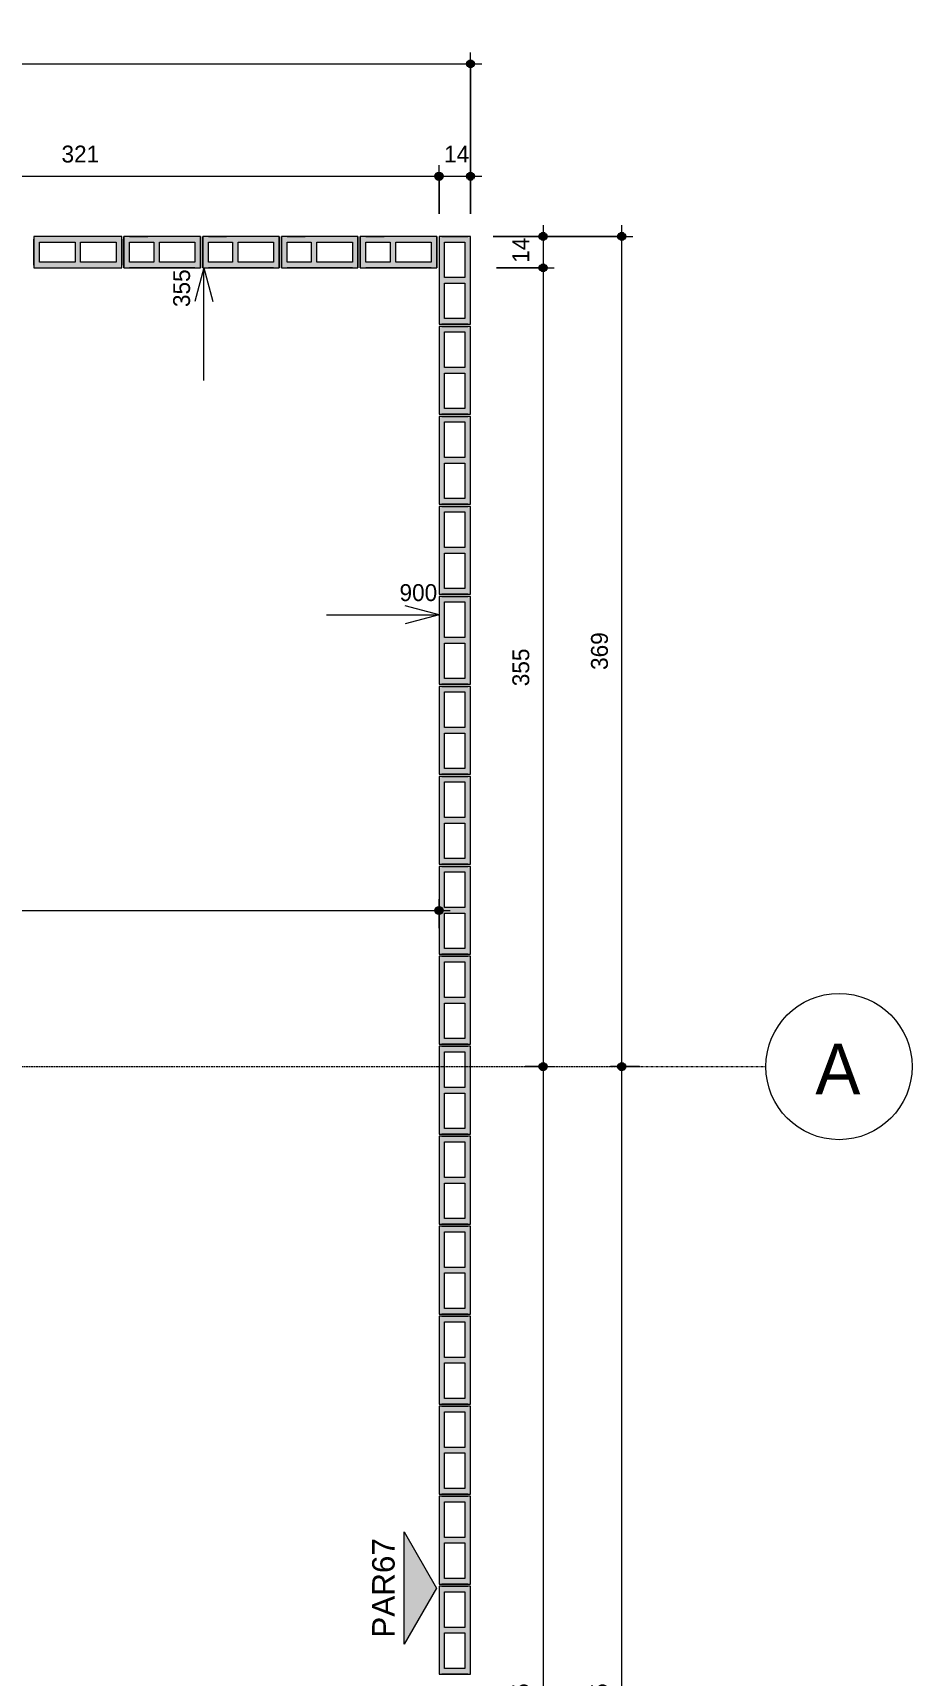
# Model space of a CAD drawing. Header units: centimetres. Extents: x 170 to 14001, y -2277 to 8860.
# Drawn here: x 13610 to 14001, y 165 to 895 of the extents above; entities that cross this region are included whole.
import ezdxf

# ---------------------------------------------------------------- set-up
doc = ezdxf.new("R2010")
doc.units = ezdxf.units.CM
doc.linetypes.add('Linha de eixo', pattern=[2.2225, 1.27, -0.3175, 0.3175, -0.3175])
for name, color, linetype, lineweight, true_color in [('A-ANNO-DIMS-1', 1, 'Continuous', 9, 0xff0000), ('G-ANNO-SYMB-1', 251, 'Continuous', 9, 0x646464), ('S-BEAM-3', 9, 'Continuous', 9, 0xc0c0c0), ('S-BEAM-8', 142, 'Continuous', 9, 0x0080c0)]:
    doc.layers.add(name, color=color, linetype=linetype, lineweight=lineweight, true_color=true_color)
for name, color, linetype, lineweight in [('A-ANNO-DIMS-50', 7, 'Continuous', 9), ('A-DETL-GENF', 7, 'Continuous', 9), ('G-ANNO-SYMB', 7, 'Continuous', 9), ('S-BEAM', 7, 'Continuous', 9), ('S-BEAM-2', 7, 'Continuous', 13), ('S-GRID-1', 7, 'Linha de eixo', 9), ('S-GRID-IDEN', 7, 'Continuous', 9)]:
    doc.layers.add(name, color=color, linetype=linetype, lineweight=lineweight)
doc.styles.add('Arial', font='arial.ttf', dxfattribs={"height": 10})
doc.styles.add('Bahnschrift_11', font='', dxfattribs={"height": 22.5})
doc.styles.add('Bahnschrift_12', font='', dxfattribs={"height": 7.5})
doc.styles.get('Bahnschrift_11').set_extended_font_data('Bahnschrift')
doc.styles.get('Bahnschrift_12').set_extended_font_data('Bahnschrift')
doc.dimstyles.new('COTA_ACUMULADA', dxfattribs={"dimscale": 30.48, "dimtxt": 8.33133, "dimasz": 0.049213, "dimexe": 0, "dimexo": 0.0625, "dimgap": 0.131234, "dimtad": 0, "dimjust": 2, "dimdec": 0, "dimzin": 0, "dimdsep": 46, "dimtxsty": 'Bahnschrift_12', "dimblk1": 'NONE', "dimblk2": 'OPEN30', "dimsah": 1, "dimcen": 0.09, "dimse1": 1, "dimsd1": 1, "dimazin": 0, "dimtfac": 1, "dimtdec": 4, "dimtix": 1, "dimtmove": 2, "dimatfit": 3, "dimfxl": 0, "dimfxlon": 1, "dimtvp": 1, "dimtolj": 1, "dimtzin": 0, "dimarcsym": 2})
doc.dimstyles.new('Linear_-_2_mm_Arial', dxfattribs={"dimscale": 30.48, "dimtxt": 8.33133, "dimasz": 0.393701, "dimexe": 0.164042, "dimexo": 0.328084, "dimgap": 0.131234, "dimtad": 1, "dimdec": 0, "dimzin": 0, "dimdsep": 46, "dimtxsty": 'Bahnschrift_12', "dimblk1": 'DOTSMALL', "dimblk2": 'DOTSMALL', "dimsah": 1, "dimcen": 0.09, "dimdle": 0.164042, "dimazin": 0, "dimtfac": 1, "dimtdec": 4, "dimtix": 1, "dimtmove": 0, "dimatfit": 3, "dimfxl": 1, "dimtvp": 1, "dimtolj": 1, "dimtzin": 0, "dimarcsym": 2})

# ---------------------------------------------------------------- blocks, each defined once
blk = doc.blocks.new('LEONE - BLOCO 14X39X19 - LEONE - BLOCO 14X39X19-554799-COBERTURA - MODULAÇÃO 2ª FIADA')
at = {"layer": 'S-BEAM-3'}
h = blk.add_hatch(color=256, dxfattribs=at)
h.paths.add_polyline_path([(-19.5, 7), (-19.5, -7), (19.5, -7), (19.5, 7)])
h.paths.add_polyline_path([(-17, -3.48), (-17, 4.5), (-1.25, 4.5), (-1.25, -4.5), (-17, -4.5)])
h.paths.add_polyline_path([(1.25, -0.98), (1.25, 4.5), (17, 4.5), (17, -4.5), (1.25, -4.5), (1.25, -4.16)])
at = {"layer": 'A-DETL-GENF'}
for p, q in [((19.5, 7), (-19.5, 7)), ((-19.5, 7), (-19.5, 0)), ((-19.5, 0), (-19.5, -7)), ((-17, -4.5), (-17, 4.5)), ((-17, 4.5), (-1.25, 4.5)), ((-1.25, 4.5), (-1.25, -4.5)), ((1.25, -4.5), (1.25, 4.5)), ((1.25, 4.5), (17, 4.5)), ((17, 4.5), (17, -4.5)), ((19.5, 0), (19.5, 7)), ((19.5, -7), (19.5, 0)), ((-19.5, -7), (19.5, -7)), ((-1.25, -4.5), (-17, -4.5)), ((17, -4.5), (1.25, -4.5))]:
    blk.add_line(p, q, dxfattribs=at)
at = {"layer": 'S-BEAM-2'}
for p, q in [((-19.5, 7), (-19.5, -7)), ((19.5, 7), (-19.5, 7)), ((-19.5, 7), (-19.5, -7)), ((-19.5, -5.75), (-19.5, 5.75)), ((19.5, -7), (19.5, 7)), ((19.5, -7), (19.5, 7)), ((19.5, 5.75), (19.5, -5.75)), ((-19.5, -7), (19.5, -7))]:
    blk.add_line(p, q, dxfattribs=at)
at = {"layer": 'S-BEAM-3'}
for p, q in [((-17, 4.5), (-1.25, 4.5)), ((-17, -4.5), (-17, 4.5)), ((-1.25, 4.5), (-1.25, -4.5)), ((1.25, 4.5), (17, 4.5)), ((1.25, -4.5), (1.25, 4.5)), ((17, 4.5), (17, -4.5)), ((-1.25, -4.5), (-17, -4.5)), ((17, -4.5), (1.25, -4.5))]:
    blk.add_line(p, q, dxfattribs=at)
blk = doc.blocks.new('LEONE - BLOCO 14X39X19 - LEONE - BLOCO 14X39X19-V1-COBERTURA - MODULAÇÃO 2ª FIADA')
at = {"layer": 'S-BEAM-3'}
h = blk.add_hatch(color=256, dxfattribs=at)
h.paths.add_polyline_path([(19.5, -7), (19.5, 7), (-19.5, 7), (-19.5, -7)])
h.paths.add_polyline_path([(1.25, -4.5), (1.25, 4.5), (17, 4.5), (17, -4.5)])
h.paths.add_polyline_path([(-1.25, -4.5), (-17, -4.5), (-17, 4.5), (-1.25, 4.5), (-1.25, -4.16)])
at = {"layer": 'A-DETL-GENF'}
for p, q in [((19.5, 7), (-19.5, 7)), ((-19.5, 7), (-19.5, 0)), ((-19.5, 0), (-19.5, -7)), ((-17, -4.5), (-17, 4.5)), ((-17, 4.5), (-1.25, 4.5)), ((-1.25, 4.5), (-1.25, -4.5)), ((1.25, -4.5), (1.25, 4.5)), ((1.25, 4.5), (17, 4.5)), ((17, 4.5), (17, -4.5)), ((19.5, 0), (19.5, 7)), ((19.5, -7), (19.5, 0)), ((-19.5, -7), (19.5, -7)), ((-1.25, -4.5), (-17, -4.5)), ((17, -4.5), (1.25, -4.5))]:
    blk.add_line(p, q, dxfattribs=at)
at = {"layer": 'S-BEAM-2'}
for p, q in [((-19.5, 7), (-19.5, -7)), ((19.5, 7), (-19.5, 7)), ((-19.5, 7), (-19.5, -7)), ((-19.5, -5.75), (-19.5, 5.75)), ((19.5, -7), (19.5, 7)), ((19.5, -7), (19.5, 7)), ((19.5, 5.75), (19.5, -5.75)), ((-19.5, -7), (19.5, -7))]:
    blk.add_line(p, q, dxfattribs=at)
at = {"layer": 'S-BEAM-3'}
for p, q in [((-17, 4.5), (-1.25, 4.5)), ((-17, -4.5), (-17, 4.5)), ((-1.25, 4.5), (-1.25, -4.5)), ((1.25, 4.5), (17, 4.5)), ((1.25, -4.5), (1.25, 4.5)), ((17, 4.5), (17, -4.5)), ((-1.25, -4.5), (-17, -4.5)), ((17, -4.5), (1.25, -4.5))]:
    blk.add_line(p, q, dxfattribs=at)
blk = doc.blocks.new('LEONE - BLOCO 14x34x5 - LEONE - BLOCO 14x34x19-2843082-COBERTURA - MODULAÇÃO 2ª FIADA')
at = {"layer": 'S-BEAM-8'}
h = blk.add_hatch(color=256, dxfattribs=at)
h.paths.add_polyline_path([(-14.5, 0), (-14.5, -7), (19.5, -7), (19.5, 7), (-14.5, 7), (-14.5, 4.5)])
h.paths.add_polyline_path([(-12, -4.5), (-12, 4.5), (-1.25, 4.5), (-1.25, -4.5), (-6.1361, -4.5)])
h.paths.add_polyline_path([(1.25, 4.5), (17, 4.5), (17, -4.5), (1.25, -4.5), (1.25, 4.0283)])
at = {"layer": 'A-DETL-GENF'}
for p, q in [((-14.5, 7), (-14.5, 0)), ((2.5, 7), (-14.5, 7)), ((-14.5, 0), (-14.5, -7)), ((-12, -4.5), (-12, 4.5)), ((-12, 4.5), (-1.25, 4.5)), ((-1.25, 4.5), (-1.25, -4.5)), ((1.25, 4.5), (17, 4.5)), ((1.25, -4.5), (1.25, 4.5)), ((19.5, 7), (2.5, 7)), ((17, 4.5), (17, -4.5)), ((19.5, 0), (19.5, 7)), ((19.5, -7), (19.5, 0)), ((-14.5, -7), (2.5, -7)), ((-1.25, -4.5), (-12, -4.5)), ((17, -4.5), (1.25, -4.5)), ((2.5, -7), (19.5, -7))]:
    blk.add_line(p, q, dxfattribs=at)
at = {"layer": 'S-BEAM-2'}
for p, q in [((-14.5, 7), (-14.5, -7)), ((19.5, 7), (-14.5, 7)), ((-14.5, 7), (-14.5, -7)), ((-14.5, -7), (-14.5, 6.8804)), ((-14.5, 5.75), (-14.5, -5.75)), ((-14.5, -5.75), (-14.5, 5.75)), ((-12, 7), (-3.9375, 7)), ((-12, 7), (-3.9375, 7)), ((17, 7), (-12, 7)), ((19.5, -7), (19.5, 7)), ((19.5, 7), (19.5, -7)), ((19.5, -7), (19.5, 7)), ((19.5, -5.75), (19.5, 5.75)), ((19.5, 5.75), (19.5, -5.75)), ((-14.5, -7), (19.5, -7)), ((-12, -7), (-3.9375, -7)), ((-12, -7), (-3.9375, -7)), ((17, -7), (-12, -7))]:
    blk.add_line(p, q, dxfattribs=at)
at = {"layer": 'S-BEAM-3'}
for p, q in [((-12, 4.5), (-1.25, 4.5)), ((-12, -4.5), (-12, 4.5)), ((-1.25, 4.5), (-1.25, -4.5)), ((1.25, 4.5), (17, 4.5)), ((1.25, -4.5), (1.25, 4.5)), ((17, 4.5), (17, -4.5)), ((-1.25, -4.5), (-12, -4.5)), ((17, -4.5), (1.25, -4.5))]:
    blk.add_line(p, q, dxfattribs=at)
blk = doc.blocks.new('LEONE - BLOCO 14x34x5 - LEONE - BLOCO 14x34x19-V6-COBERTURA - MODULAÇÃO 2ª FIADA')
at = {"layer": 'S-BEAM-8'}
h = blk.add_hatch(color=256, dxfattribs=at)
h.paths.add_polyline_path([(19.5, 4.5), (19.5, 7), (-14.5, 7), (-14.5, -7), (19.5, -7), (19.5, 4.069)])
h.paths.add_polyline_path([(17, 4.5), (17, -4.5), (1.25, -4.5), (1.25, 4.5), (2.5, 4.5)])
h.paths.add_polyline_path([(-1.25, -4.5), (-12, -4.5), (-12, 4.5), (-1.25, 4.5), (-1.25, 0.5)])
at = {"layer": 'A-DETL-GENF'}
for p, q in [((-14.5, 7), (-14.5, 0)), ((2.5, 7), (-14.5, 7)), ((-14.5, 0), (-14.5, -7)), ((-12, -4.5), (-12, 4.5)), ((-12, 4.5), (-1.25, 4.5)), ((-1.25, 4.5), (-1.25, -4.5)), ((1.25, 4.5), (17, 4.5)), ((1.25, -4.5), (1.25, 4.5)), ((19.5, 7), (2.5, 7)), ((17, 4.5), (17, -4.5)), ((19.5, 0), (19.5, 7)), ((19.5, -7), (19.5, 0)), ((-14.5, -7), (2.5, -7)), ((-1.25, -4.5), (-12, -4.5)), ((17, -4.5), (1.25, -4.5)), ((2.5, -7), (19.5, -7))]:
    blk.add_line(p, q, dxfattribs=at)
at = {"layer": 'S-BEAM-2'}
for p, q in [((-14.5, 7), (-14.5, -7)), ((19.5, 7), (-14.5, 7)), ((-14.5, 7), (-14.5, -7)), ((-14.5, -7), (-14.5, 6.8804)), ((-14.5, 5.75), (-14.5, -5.75)), ((-14.5, -5.75), (-14.5, 5.75)), ((-12, 7), (-3.9375, 7)), ((-12, 7), (-3.9375, 7)), ((17, 7), (-12, 7)), ((19.5, -7), (19.5, 7)), ((19.5, 7), (19.5, -7)), ((19.5, -7), (19.5, 7)), ((19.5, -5.75), (19.5, 5.75)), ((19.5, 5.75), (19.5, -5.75)), ((-14.5, -7), (19.5, -7)), ((-12, -7), (-3.9375, -7)), ((-12, -7), (-3.9375, -7)), ((17, -7), (-12, -7))]:
    blk.add_line(p, q, dxfattribs=at)
at = {"layer": 'S-BEAM-3'}
for p, q in [((-12, 4.5), (-1.25, 4.5)), ((-12, -4.5), (-12, 4.5)), ((-1.25, 4.5), (-1.25, -4.5)), ((1.25, 4.5), (17, 4.5)), ((1.25, -4.5), (1.25, 4.5)), ((17, 4.5), (17, -4.5)), ((-1.25, -4.5), (-12, -4.5)), ((17, -4.5), (1.25, -4.5))]:
    blk.add_line(p, q, dxfattribs=at)
blk = doc.blocks.new('Eixo - M_Cabeça da grade - Círculo-45800-COBERTURA - MODULAÇÃO 2ª FIADA')
at = {"layer": 'S-GRID-IDEN'}
blk.add_circle((0, 0), 0.65, dxfattribs=at)
blk = doc.blocks.new('Elevação - Número de detalhe-142644-COBERTURA - MODULAÇÃO 2ª FIADA')
at = {"layer": 'G-ANNO-SYMB-1'}
blk.add_hatch(color=256, dxfattribs=at).paths.add_polyline_path([(0.5, 0), (-0.5, 0), (0, 0.289)])
at = {"layer": 'G-ANNO-SYMB'}
for p, q in [((0, 0.289), (-0.5, 0)), ((0.5, 0), (0, 0.289)), ((-0.5, 0), (0.5, 0))]:
    blk.add_line(p, q, dxfattribs=at)
blk = doc.blocks.new('DIMBLOCK8-COBERTURA - MODULAÇÃO 2ª FIADA')
at = {"layer": 'A-ANNO-DIMS-50', "lineweight": 35, "true_color": 0xff0000}
h = blk.add_hatch(color=1, dxfattribs=at)
edge = h.paths.add_edge_path()
edge.add_arc((13469.73, 830.95), 1.5, 0, 360)
h = blk.add_hatch(color=1, dxfattribs=at)
edge = h.paths.add_edge_path()
edge.add_arc((13790.73, 830.95), 1.5, 0, 360)
at = {"layer": 'A-ANNO-DIMS-50', "color": 1, "true_color": 0xff0000}
for p, q in [((13469.73, 799.24), (13469.73, 835.95)), ((13790.73, 814.24), (13790.73, 835.95)), ((13469.73, 830.95), (13790.73, 830.95)), ((13469.73, 830.95), (13469.73, 799.24)), ((13790.73, 830.95), (13790.73, 814.24))]:
    blk.add_line(p, q, dxfattribs=at)
at = {"layer": 'A-ANNO-DIMS-50', "color": 1, "lineweight": 35, "true_color": 0xff0000}
for centre in [(13469.73, 830.95), (13790.73, 830.95)]:
    blk.add_circle(centre, 1.5, dxfattribs=at)
at = {"layer": 'A-ANNO-DIMS-50', "color": 0, "insert": (13622.97, 844.59), "char_height": 7.5, "width": 17.4201, "attachment_point": 1, "line_spacing_factor": 1.009858, "style": 'Bahnschrift_12'}
blk.add_mtext('321', dxfattribs=at)
blk = doc.blocks.new('_DotSmall')
at = {"color": 0, "linetype": 'ByBlock', "const_width": 0.5}
blk.add_lwpolyline([(-0.0625, 0, 1), (0.0625, 0, 1)], format="xyb", close=True, dxfattribs=at)
blk = doc.blocks.new('DIMBLOCK9-COBERTURA - MODULAÇÃO 2ª FIADA')
at = {"layer": 'A-ANNO-DIMS-50', "lineweight": 35, "true_color": 0xff0000}
h = blk.add_hatch(color=1, dxfattribs=at)
edge = h.paths.add_edge_path()
edge.add_arc((13790.73, 830.95), 1.5, 0, 360)
h = blk.add_hatch(color=1, dxfattribs=at)
edge = h.paths.add_edge_path()
edge.add_arc((13804.73, 830.95), 1.5, 0, 360)
at = {"layer": 'A-ANNO-DIMS-50', "color": 1, "true_color": 0xff0000}
for p, q in [((13790.73, 814.24), (13790.73, 835.95)), ((13804.73, 814.24), (13804.73, 835.95)), ((13790.73, 830.95), (13809.73, 830.95)), ((13790.73, 830.95), (13790.73, 814.24)), ((13804.73, 830.95), (13804.73, 814.24))]:
    blk.add_line(p, q, dxfattribs=at)
at = {"layer": 'A-ANNO-DIMS-50', "color": 1, "lineweight": 35, "true_color": 0xff0000}
for centre in [(13790.73, 830.95), (13804.73, 830.95)]:
    blk.add_circle(centre, 1.5, dxfattribs=at)
at = {"layer": 'A-ANNO-DIMS-50', "color": 0, "insert": (13793, 844.59), "char_height": 7.5, "width": 11.3609, "attachment_point": 1, "line_spacing_factor": 1.009858, "style": 'Bahnschrift_12'}
blk.add_mtext('14', dxfattribs=at)
blk = doc.blocks.new('DIMBLOCK12-COBERTURA - MODULAÇÃO 2ª FIADA')
at = {"layer": 'A-ANNO-DIMS-50', "lineweight": 35, "true_color": 0xff0000}
h = blk.add_hatch(color=1, dxfattribs=at)
edge = h.paths.add_edge_path()
edge.add_arc((12890.73, 880.95), 1.5, 0, 360)
h = blk.add_hatch(color=1, dxfattribs=at)
edge = h.paths.add_edge_path()
edge.add_arc((13804.73, 880.95), 1.5, 0, 360)
at = {"layer": 'A-ANNO-DIMS-50', "color": 1, "true_color": 0xff0000}
for p, q in [((12890.73, 873.07), (12890.73, 885.95)), ((13804.73, 814.24), (13804.73, 885.95)), ((12890.73, 880.95), (13809.73, 880.95)), ((12890.73, 880.95), (12890.73, 873.07)), ((13804.73, 880.95), (13804.73, 814.24))]:
    blk.add_line(p, q, dxfattribs=at)
at = {"layer": 'A-ANNO-DIMS-50', "color": 1, "lineweight": 35, "true_color": 0xff0000}
for centre in [(12890.73, 880.95), (13804.73, 880.95)]:
    blk.add_circle(centre, 1.5, dxfattribs=at)
at = {"layer": 'A-ANNO-DIMS-50', "color": 0, "insert": (13340.28, 894.59), "char_height": 7.5, "width": 17.8745, "attachment_point": 1, "line_spacing_factor": 1.009858, "style": 'Bahnschrift_12'}
blk.add_mtext('914', dxfattribs=at)
blk = doc.blocks.new('DIMBLOCK37-COBERTURA - MODULAÇÃO 2ª FIADA')
at = {"layer": 'A-ANNO-DIMS-50', "lineweight": 35, "true_color": 0xff0000}
h = blk.add_hatch(color=1, dxfattribs=at)
edge = h.paths.add_edge_path()
edge.add_arc((13836.97, 804.24), 1.5, 0, 360)
h = blk.add_hatch(color=1, dxfattribs=at)
edge = h.paths.add_edge_path()
edge.add_arc((13836.97, 790.24), 1.5, 0, 360)
at = {"layer": 'A-ANNO-DIMS-50', "color": 1, "true_color": 0xff0000}
for p, q in [((13814.73, 804.24), (13841.97, 804.24)), ((13836.97, 804.24), (13814.73, 804.24)), ((13836.97, 809.24), (13836.97, 790.24)), ((13816.31, 790.24), (13841.97, 790.24)), ((13836.97, 790.24), (13816.31, 790.24))]:
    blk.add_line(p, q, dxfattribs=at)
at = {"layer": 'A-ANNO-DIMS-50', "color": 1, "lineweight": 35, "true_color": 0xff0000}
for centre in [(13836.97, 804.24), (13836.97, 790.24)]:
    blk.add_circle(centre, 1.5, dxfattribs=at)
at = {"layer": 'A-ANNO-DIMS-50', "color": 0, "insert": (13823.33, 792.51), "char_height": 7.5, "width": 11.3609, "attachment_point": 1, "rotation": 90, "line_spacing_factor": 1.009858, "style": 'Bahnschrift_12'}
blk.add_mtext('14', dxfattribs=at)
blk = doc.blocks.new('DIMBLOCK38-COBERTURA - MODULAÇÃO 2ª FIADA')
at = {"layer": 'A-ANNO-DIMS-50', "lineweight": 35, "true_color": 0xff0000}
h = blk.add_hatch(color=1, dxfattribs=at)
edge = h.paths.add_edge_path()
edge.add_arc((13836.97, 790.24), 1.5, 0, 360)
h = blk.add_hatch(color=1, dxfattribs=at)
edge = h.paths.add_edge_path()
edge.add_arc((13836.97, 435.24), 1.5, 0, 360)
at = {"layer": 'A-ANNO-DIMS-50', "color": 1, "true_color": 0xff0000}
for p, q in [((13816.31, 790.24), (13841.97, 790.24)), ((13836.97, 790.24), (13816.31, 790.24)), ((13836.97, 790.24), (13836.97, 435.24)), ((13829.09, 435.24), (13841.97, 435.24)), ((13836.97, 435.24), (13829.09, 435.24))]:
    blk.add_line(p, q, dxfattribs=at)
at = {"layer": 'A-ANNO-DIMS-50', "color": 1, "lineweight": 35, "true_color": 0xff0000}
for centre in [(13836.97, 790.24), (13836.97, 435.24)]:
    blk.add_circle(centre, 1.5, dxfattribs=at)
at = {"layer": 'A-ANNO-DIMS-50', "color": 0, "insert": (13823.33, 604.29), "char_height": 7.5, "width": 20.2982, "attachment_point": 1, "rotation": 90, "line_spacing_factor": 1.009858, "style": 'Bahnschrift_12'}
blk.add_mtext('355', dxfattribs=at)
blk = doc.blocks.new('DIMBLOCK39-COBERTURA - MODULAÇÃO 2ª FIADA')
at = {"layer": 'A-ANNO-DIMS-50', "lineweight": 35, "true_color": 0xff0000}
h = blk.add_hatch(color=1, dxfattribs=at)
edge = h.paths.add_edge_path()
edge.add_arc((13836.97, 435.24), 1.5, 0, 360)
h = blk.add_hatch(color=1, dxfattribs=at)
edge = h.paths.add_edge_path()
edge.add_arc((13836.97, -129.76), 1.5, 0, 360)
at = {"layer": 'A-ANNO-DIMS-50', "color": 1, "true_color": 0xff0000}
for p, q in [((13829.09, 435.24), (13841.97, 435.24)), ((13836.97, 435.24), (13829.09, 435.24)), ((13836.97, 435.24), (13836.97, -129.76)), ((13829.09, -129.76), (13841.97, -129.76)), ((13836.97, -129.76), (13829.09, -129.76))]:
    blk.add_line(p, q, dxfattribs=at)
at = {"layer": 'A-ANNO-DIMS-50', "color": 1, "lineweight": 35, "true_color": 0xff0000}
for centre in [(13836.97, 435.24), (13836.97, -129.76)]:
    blk.add_circle(centre, 1.5, dxfattribs=at)
at = {"layer": 'A-ANNO-DIMS-50', "color": 0, "insert": (13823.33, 144.35), "char_height": 7.5, "width": 20.1467, "attachment_point": 1, "rotation": 90, "line_spacing_factor": 1.009858, "style": 'Bahnschrift_12'}
blk.add_mtext('565', dxfattribs=at)
blk = doc.blocks.new('DIMBLOCK43-COBERTURA - MODULAÇÃO 2ª FIADA')
at = {"layer": 'A-ANNO-DIMS-50', "lineweight": 35, "true_color": 0xff0000}
h = blk.add_hatch(color=1, dxfattribs=at)
edge = h.paths.add_edge_path()
edge.add_arc((13871.93, 435.24), 1.5, 0, 360)
h = blk.add_hatch(color=1, dxfattribs=at)
edge = h.paths.add_edge_path()
edge.add_arc((13871.93, -129.76), 1.5, 0, 360)
at = {"layer": 'A-ANNO-DIMS-50', "color": 1, "true_color": 0xff0000}
for p, q in [((13879.81, 435.24), (13866.93, 435.24)), ((13871.93, -129.76), (13871.93, 435.24)), ((13871.93, 435.24), (13879.81, 435.24)), ((13879.81, -129.76), (13866.93, -129.76)), ((13871.93, -129.76), (13879.81, -129.76))]:
    blk.add_line(p, q, dxfattribs=at)
at = {"layer": 'A-ANNO-DIMS-50', "color": 1, "lineweight": 35, "true_color": 0xff0000}
for centre in [(13871.93, 435.24), (13871.93, -129.76)]:
    blk.add_circle(centre, 1.5, dxfattribs=at)
at = {"layer": 'A-ANNO-DIMS-50', "color": 0, "insert": (13858.28, 144.35), "char_height": 7.5, "width": 20.1467, "attachment_point": 1, "rotation": 90, "line_spacing_factor": 1.009858, "style": 'Bahnschrift_12'}
blk.add_mtext('565', dxfattribs=at)
blk = doc.blocks.new('DIMBLOCK44-COBERTURA - MODULAÇÃO 2ª FIADA')
at = {"layer": 'A-ANNO-DIMS-50', "lineweight": 35, "true_color": 0xff0000}
h = blk.add_hatch(color=1, dxfattribs=at)
edge = h.paths.add_edge_path()
edge.add_arc((13871.93, 804.24), 1.5, 0, 360)
h = blk.add_hatch(color=1, dxfattribs=at)
edge = h.paths.add_edge_path()
edge.add_arc((13871.93, 435.24), 1.5, 0, 360)
at = {"layer": 'A-ANNO-DIMS-50', "color": 1, "true_color": 0xff0000}
for p, q in [((13814.73, 804.24), (13876.93, 804.24)), ((13871.93, 804.24), (13814.73, 804.24)), ((13871.93, 435.24), (13871.93, 809.24)), ((13879.81, 435.24), (13866.93, 435.24)), ((13871.93, 435.24), (13879.81, 435.24))]:
    blk.add_line(p, q, dxfattribs=at)
at = {"layer": 'A-ANNO-DIMS-50', "color": 1, "lineweight": 35, "true_color": 0xff0000}
for centre in [(13871.93, 804.24), (13871.93, 435.24)]:
    blk.add_circle(centre, 1.5, dxfattribs=at)
at = {"layer": 'A-ANNO-DIMS-50', "color": 0, "insert": (13858.28, 611.54), "char_height": 7.5, "width": 19.6922, "attachment_point": 1, "rotation": 90, "line_spacing_factor": 1.009858, "style": 'Bahnschrift_12'}
blk.add_mtext('369', dxfattribs=at)
blk = doc.blocks.new('DIMBLOCK72-COBERTURA - MODULAÇÃO 2ª FIADA')
at = {"layer": 'A-ANNO-DIMS-50', "lineweight": 35, "true_color": 0xff0000}
h = blk.add_hatch(color=1, dxfattribs=at)
edge = h.paths.add_edge_path()
edge.add_arc((12890.73, 504.59), 1.5, 0, 360)
h = blk.add_hatch(color=1, dxfattribs=at)
edge = h.paths.add_edge_path()
edge.add_arc((13790.73, 504.59), 1.5, 0, 360)
at = {"layer": 'A-ANNO-DIMS-50', "color": 1, "true_color": 0xff0000}
for p, q in [((12890.73, 496.71), (12890.73, 509.59)), ((12890.73, 504.59), (13795.73, 504.59)), ((12890.73, 504.59), (12890.73, 496.71)), ((13790.73, 496.71), (13790.73, 509.59)), ((13790.73, 504.59), (13790.73, 496.71))]:
    blk.add_line(p, q, dxfattribs=at)
at = {"layer": 'A-ANNO-DIMS-50', "color": 1, "lineweight": 35, "true_color": 0xff0000}
for centre in [(12890.73, 504.59), (13790.73, 504.59)]:
    blk.add_circle(centre, 1.5, dxfattribs=at)
at = {"layer": 'A-ANNO-DIMS-50', "color": 0, "insert": (13332.21, 518.23), "char_height": 7.5, "width": 20.4496, "attachment_point": 1, "line_spacing_factor": 1.009858, "style": 'Bahnschrift_12'}
blk.add_mtext('900', dxfattribs=at)
blk = doc.blocks.new('DIMBLOCK105-COBERTURA - MODULAÇÃO 2ª FIADA')
at = {"layer": 'A-ANNO-DIMS-50', "color": 1, "true_color": 0xff0000}
for p, q in [((13686.23, 790.24), (13682.21, 775.24)), ((13686.23, 790.24), (13690.25, 775.24)), ((13686.23, 740.24), (13686.23, 790.24)), ((13686.23, 790.24), (13686.23, 790.24)), ((13686.23, 790.24), (13686.23, 790.24))]:
    blk.add_line(p, q, dxfattribs=at)
at = {"layer": 'A-ANNO-DIMS-50', "color": 0, "insert": (13672.59, 772.83), "char_height": 7.5, "width": 20.2982, "attachment_point": 1, "rotation": 90, "line_spacing_factor": 1.009858, "style": 'Bahnschrift_12'}
blk.add_mtext('355', dxfattribs=at)
blk = doc.blocks.new('_None')
blk = doc.blocks.new('_Open30')
at = {"color": 0, "linetype": 'ByBlock', "lineweight": -2}
for p, q in [((-1, 0.27), (0, 0)), ((0, 0), (-1, -0.27)), ((0, 0), (-1, 0))]:
    blk.add_line(p, q, dxfattribs=at)
blk = doc.blocks.new('DIMBLOCK139-COBERTURA - MODULAÇÃO 2ª FIADA')
at = {"layer": 'A-ANNO-DIMS-50', "color": 1, "true_color": 0xff0000}
for p, q in [((13740.73, 636.01), (13790.73, 636.01)), ((13790.73, 636.01), (13775.73, 640.02)), ((13790.73, 636.01), (13775.73, 631.99)), ((13790.73, 636.01), (13790.73, 636.01)), ((13790.73, 636.01), (13790.73, 636.01))]:
    blk.add_line(p, q, dxfattribs=at)
at = {"layer": 'A-ANNO-DIMS-50', "color": 0, "insert": (13773.19, 649.65), "char_height": 7.5, "width": 20.4496, "attachment_point": 1, "line_spacing_factor": 1.009858, "style": 'Bahnschrift_12'}
blk.add_mtext('900', dxfattribs=at)

msp = doc.modelspace()

# ---------------------------------------------------------------- linework, layer by layer
at = {"layer": 'S-GRID-1'}
msp.add_line((10926.69, 435.24), (13936, 435.24), dxfattribs=at)

# ---------------------------------------------------------------- block references
at = {"layer": 'G-ANNO-SYMB', "extrusion": (0, 0, -1), "xscale": 49.99999999999998, "yscale": 49.99999999999998, "zscale": 49.99999999999998, "rotation": 90.00000000000054}
msp.add_blockref('Elevação - Número de detalhe-142644-COBERTURA - MODULAÇÃO 2ª FIADA', (-13775.2, 203.47), dxfattribs=at)
at = {"layer": 'S-BEAM'}
for name, p in [('LEONE - BLOCO 14X39X19 - LEONE - BLOCO 14X39X19-V1-COBERTURA - MODULAÇÃO 2ª FIADA', (13630.23, 797.24)), ('LEONE - BLOCO 14x34x5 - LEONE - BLOCO 14x34x19-2843082-COBERTURA - MODULAÇÃO 2ª FIADA', (13665.23, 797.24)), ('LEONE - BLOCO 14x34x5 - LEONE - BLOCO 14x34x19-V6-COBERTURA - MODULAÇÃO 2ª FIADA', (13700.23, 797.24)), ('LEONE - BLOCO 14x34x5 - LEONE - BLOCO 14x34x19-V6-COBERTURA - MODULAÇÃO 2ª FIADA', (13735.23, 797.24)), ('LEONE - BLOCO 14x34x5 - LEONE - BLOCO 14x34x19-V6-COBERTURA - MODULAÇÃO 2ª FIADA', (13770.23, 797.24))]:
    msp.add_blockref(name, p, dxfattribs=at)
at = {"layer": 'S-BEAM', "rotation": 89.9999999999999}
for p in [(13797.73, 784.74), (13797.73, 744.74), (13797.73, 704.74), (13797.73, 664.74), (13797.73, 624.74), (13797.73, 584.74), (13797.73, 544.74), (13797.73, 504.74), (13797.73, 464.74), (13797.73, 424.74), (13797.73, 384.74), (13797.73, 344.74), (13797.73, 304.74), (13797.73, 264.74), (13797.73, 224.74), (13797.73, 184.74)]:
    msp.add_blockref('LEONE - BLOCO 14X39X19 - LEONE - BLOCO 14X39X19-554799-COBERTURA - MODULAÇÃO 2ª FIADA', p, dxfattribs=at)
at = {"layer": 'S-GRID-IDEN', "xscale": 49.99999999999998, "yscale": 49.99999999999998, "zscale": 49.99999999999998, "rotation": 269.9999999999994}
msp.add_blockref('Eixo - M_Cabeça da grade - Círculo-45800-COBERTURA - MODULAÇÃO 2ª FIADA', (13968.5, 435.24), dxfattribs=at)

# ---------------------------------------------------------------- texts
at = {"layer": 'G-ANNO-SYMB', "insert": (13761.02, 181.39), "char_height": 10, "width": 54.9156, "attachment_point": 1, "rotation": 90, "style": 'Arial'}
msp.add_mtext('PAR67', dxfattribs=at)

# ---------------------------------------------------------------- dimensions: what is measured, and where the dimension line sits
at = {"layer": 'A-ANNO-DIMS-1'}
for base, p1, p2, override, picture, middle in [((13804.73, 880.95), (12890.73, 883.07), (13804.73, 804.24), {"dimpost": '<>', "dimfxl": 917.392604}, 'DIMBLOCK12-COBERTURA - MODULAÇÃO 2ª FIADA', (13347.73, 888.74)), ((13790.73, 830.95), (13469.73, 789.24), (13790.73, 804.24), {"dimpost": '<>', "dimfxl": 321.350276}, 'DIMBLOCK8-COBERTURA - MODULAÇÃO 2ª FIADA', (13630.23, 838.77)), ((13804.73, 830.95), (13790.73, 804.24), (13804.73, 804.24), {"dimpost": '<>', "dimfxl": 14}, 'DIMBLOCK9-COBERTURA - MODULAÇÃO 2ª FIADA', (13797.73, 838.7)), ((13790.73, 504.59), (12890.73, 506.71), (13790.73, 506.71), {"dimpost": '<>', "dimfxl": 900}, 'DIMBLOCK72-COBERTURA - MODULAÇÃO 2ª FIADA', (13340.73, 512.42))]:
    dim = msp.add_linear_dim(base=base, p1=p1, p2=p2, dimstyle='Linear_-_2_mm_Arial', override=override, dxfattribs=at)
    dim.commit()
    dim.dimension.update_dxf_attribs({"geometry": picture, "text_midpoint": middle})
for base, p1, p2, override, picture, middle in [((13836.97, 790.24), (13804.73, 804.24), (13806.31, 790.24), {"dimpost": '<>', "dimfxl": 14.088238}, 'DIMBLOCK37-COBERTURA - MODULAÇÃO 2ª FIADA', (13829.22, 797.24)), ((13871.93, 804.24), (13869.81, 435.24), (13804.73, 804.24), {"dimpost": '<>', "dimfxl": 374.694051}, 'DIMBLOCK44-COBERTURA - MODULAÇÃO 2ª FIADA', (13864.1, 619.74)), ((13836.97, 435.24), (13806.31, 790.24), (13839.09, 435.24), {"dimpost": '<>', "dimfxl": 356.511011}, 'DIMBLOCK38-COBERTURA - MODULAÇÃO 2ª FIADA', (13829.15, 612.74)), ((13836.97, -129.76), (13839.09, 435.24), (13839.09, -129.76), {"dimpost": '<>', "dimfxl": 565}, 'DIMBLOCK39-COBERTURA - MODULAÇÃO 2ª FIADA', (13829.18, 152.74)), ((13871.93, 435.24), (13869.81, -129.76), (13869.81, 435.24), {"dimpost": '<>', "dimfxl": 565}, 'DIMBLOCK43-COBERTURA - MODULAÇÃO 2ª FIADA', (13864.14, 152.74))]:
    dim = msp.add_linear_dim(base=base, p1=p1, p2=p2, angle=90, dimstyle='Linear_-_2_mm_Arial', override=override, dxfattribs=at)
    dim.commit()
    dim.dimension.update_dxf_attribs({"geometry": picture, "text_midpoint": middle})
dim = msp.add_linear_dim(base=(13686.23, 790.24), p1=(13686.23, 435.24), p2=(13686.23, 790.24), angle=90, dimstyle='COTA_ACUMULADA', override={"dimpost": '<>', "dimfxl": 355}, dxfattribs=at)
dim.commit()
dim.dimension.update_dxf_attribs({"geometry": 'DIMBLOCK105-COBERTURA - MODULAÇÃO 2ª FIADA', "text_midpoint": (13677.59, 782.98), "dimtype": 160, "text_rotation": 90})
dim = msp.add_linear_dim(base=(13790.73, 636.01), p1=(12890.73, 636.01), p2=(13790.73, 636.01), dimstyle='COTA_ACUMULADA', override={"dimpost": '<>', "dimfxl": 900}, dxfattribs=at)
dim.commit()
dim.dimension.update_dxf_attribs({"geometry": 'DIMBLOCK139-COBERTURA - MODULAÇÃO 2ª FIADA', "text_midpoint": (13783.41, 644.65), "dimtype": 160})

# ---------------------------------------------------------------- next in the draw order: texts
at = {"layer": 'S-GRID-IDEN', "insert": (13957.95, 445.36), "char_height": 22.5, "width": 24.8523, "attachment_point": 1, "style": 'Bahnschrift_11', "bg_fill": 3, "box_fill_scale": 1.25, "bg_fill_color": 9, "bg_fill_true_color": 13158600, "bg_fill_transparency": 0}
msp.add_mtext('A', dxfattribs=at)

doc.saveas('drawing.dxf')
